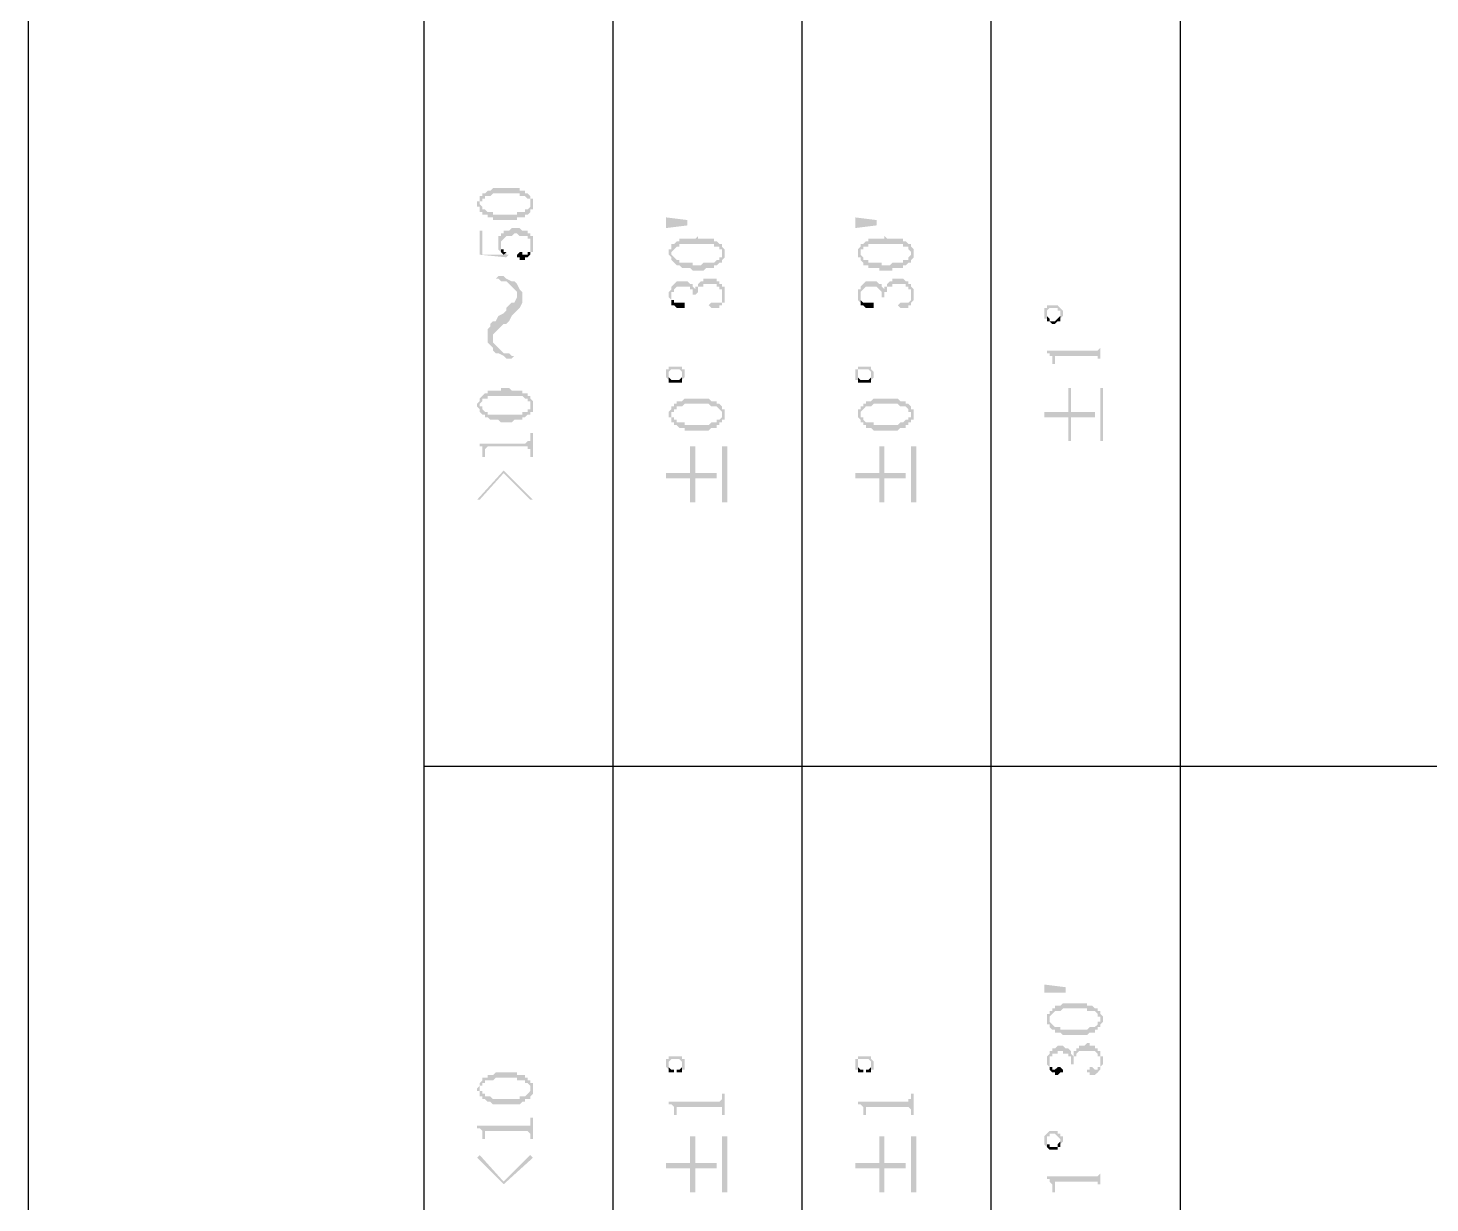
# Model space of a CAD drawing. Header units: inches. Extents: x 3613 to 8393, y -2205 to -794.
# Drawn here: x 4076.93 to 4100.69, y -1968.01 to -1948.1 of the extents above; entities that cross this region are included whole.
import ezdxf

# ---------------------------------------------------------------- set-up
doc = ezdxf.new("R2010")
doc.units = ezdxf.units.IN
doc.header["$MEASUREMENT"] = 0

msp = doc.modelspace()

# ---------------------------------------------------------------- hatches: boundary and pattern name
at = {"transparency": 33554559}
for points in [[(4084.536, -1951.084), (4084.536, -1951.13), (4084.581, -1951.13), (4084.581, -1951.175), (4084.581, -1951.22), (4084.581, -1951.084), (4084.581, -1951.039), (4084.626, -1951.039), (4084.626, -1950.994), (4084.671, -1950.994), (4084.671, -1950.949), (4084.761, -1950.949), (4084.807, -1950.904), (4085.258, -1950.904), (4085.258, -1950.949), (4085.348, -1950.949), (4085.393, -1950.994), (4085.438, -1950.994), (4085.438, -1951.039), (4085.438, -1951.084), (4085.438, -1950.949), (4085.438, -1950.949), (4085.393, -1950.904), (4085.348, -1950.904), (4085.348, -1950.859), (4085.258, -1950.859), (4085.258, -1950.814), (4084.807, -1950.814), (4084.761, -1950.859), (4084.716, -1950.859), (4084.671, -1950.904), (4084.626, -1950.904), (4084.626, -1950.949), (4084.581, -1950.949), (4084.581, -1950.994), (4084.581, -1951.039), (4084.536, -1951.039)], [(4084.581, -1951.22), (4084.626, -1951.22), (4084.626, -1951.265), (4084.716, -1951.265), (4084.716, -1951.31), (4084.807, -1951.31), (4084.807, -1951.355), (4085.213, -1951.355), (4085.213, -1951.31), (4085.348, -1951.31), (4085.348, -1951.265), (4085.393, -1951.265), (4085.438, -1951.22), (4085.438, -1951.175), (4085.484, -1951.175), (4085.484, -1951.13), (4085.484, -1951.084), (4085.484, -1951.039), (4085.484, -1950.994), (4085.438, -1950.994), (4085.438, -1950.949), (4085.438, -1951.084), (4085.438, -1951.13), (4085.438, -1951.13), (4085.393, -1951.175), (4085.348, -1951.175), (4085.348, -1951.22), (4085.213, -1951.22), (4085.213, -1951.265), (4084.807, -1951.265), (4084.807, -1951.22), (4084.716, -1951.22), (4084.671, -1951.175), (4084.626, -1951.175), (4084.626, -1951.13), (4084.626, -1951.13), (4084.581, -1951.084), (4084.581, -1951.084)], [(4084.581, -1951.536), (4084.581, -1951.942), (4085.032, -1951.987), (4085.077, -1951.942), (4085.032, -1951.942), (4085.032, -1951.897), (4084.987, -1951.942), (4084.626, -1951.942), (4084.626, -1951.536)], [(4084.897, -1951.716), (4084.897, -1951.807), (4084.897, -1951.852), (4084.897, -1951.852), (4084.942, -1951.897), (4084.942, -1951.761), (4084.942, -1951.716), (4084.942, -1951.716), (4084.987, -1951.671), (4084.987, -1951.671), (4085.032, -1951.626), (4085.123, -1951.626), (4085.168, -1951.581), (4085.213, -1951.581), (4085.258, -1951.626), (4085.393, -1951.626), (4085.393, -1951.671), (4085.438, -1951.671), (4085.438, -1951.716), (4085.438, -1951.761), (4085.438, -1951.897), (4085.484, -1951.897), (4085.484, -1951.852), (4085.484, -1951.761), (4085.484, -1951.716), (4085.484, -1951.626), (4085.438, -1951.626), (4085.438, -1951.581), (4085.393, -1951.581), (4085.393, -1951.536), (4085.303, -1951.536), (4085.258, -1951.491), (4085.123, -1951.491), (4085.077, -1951.536), (4084.987, -1951.536), (4084.987, -1951.581), (4084.942, -1951.581), (4084.942, -1951.626), (4084.897, -1951.626), (4084.897, -1951.671)], [(4087.74, -1951.31), (4088.101, -1951.355), (4088.101, -1951.446), (4087.74, -1951.491)], [(4090.945, -1951.31), (4091.306, -1951.355), (4091.306, -1951.446), (4090.945, -1951.491)], [(4084.942, -1951.897), (4084.942, -1951.897), (4084.987, -1951.942), (4084.987, -1951.942), (4085.032, -1951.897), (4084.987, -1951.897), (4084.987, -1951.852), (4084.942, -1951.852), (4084.942, -1951.807), (4084.942, -1951.761)], [(4085.213, -1951.942), (4085.213, -1951.987), (4085.258, -1951.987), (4085.258, -1952.032), (4085.348, -1952.032), (4085.348, -1951.987), (4085.393, -1951.987), (4085.438, -1951.942), (4085.438, -1951.761), (4085.438, -1951.852), (4085.438, -1951.897), (4085.393, -1951.897), (4085.393, -1951.942), (4085.303, -1951.942), (4085.303, -1951.897), (4085.258, -1951.897)], [(4087.785, -1951.942), (4087.785, -1951.942), (4087.83, -1951.987), (4087.83, -1952.032), (4087.83, -1951.897), (4087.83, -1951.897), (4087.876, -1951.852), (4087.876, -1951.852), (4087.921, -1951.807), (4087.966, -1951.807), (4087.966, -1951.761), (4088.553, -1951.761), (4088.553, -1951.807), (4088.643, -1951.807), (4088.643, -1951.852), (4088.688, -1951.852), (4088.688, -1951.897), (4088.688, -1951.942), (4088.688, -1951.761), (4088.643, -1951.761), (4088.598, -1951.716), (4088.553, -1951.716), (4088.553, -1951.671), (4088.282, -1951.671), (4088.282, -1951.626), (4088.282, -1951.626), (4088.237, -1951.671), (4087.966, -1951.671), (4087.966, -1951.716), (4087.921, -1951.716), (4087.876, -1951.761), (4087.83, -1951.761), (4087.83, -1951.807), (4087.83, -1951.852), (4087.785, -1951.852), (4087.785, -1951.897)], [(4090.99, -1951.942), (4090.99, -1951.987), (4091.035, -1951.987), (4091.035, -1952.032), (4091.035, -1951.897), (4091.035, -1951.852), (4091.08, -1951.852), (4091.08, -1951.807), (4091.17, -1951.807), (4091.17, -1951.761), (4091.757, -1951.761), (4091.757, -1951.807), (4091.847, -1951.807), (4091.847, -1951.852), (4091.847, -1951.852), (4091.892, -1951.897), (4091.892, -1951.942), (4091.892, -1951.761), (4091.847, -1951.761), (4091.802, -1951.716), (4091.757, -1951.716), (4091.757, -1951.671), (4091.486, -1951.671), (4091.441, -1951.626), (4091.441, -1951.671), (4091.17, -1951.671), (4091.17, -1951.716), (4091.125, -1951.716), (4091.08, -1951.761), (4091.035, -1951.761), (4091.035, -1951.807), (4091.035, -1951.807), (4090.99, -1951.852), (4090.99, -1951.897)], [(4087.83, -1952.032), (4087.876, -1952.077), (4087.876, -1952.077), (4087.921, -1952.122), (4087.966, -1952.122), (4088.011, -1952.168), (4088.146, -1952.168), (4088.191, -1952.213), (4088.372, -1952.213), (4088.417, -1952.168), (4088.553, -1952.168), (4088.553, -1952.122), (4088.598, -1952.122), (4088.643, -1952.077), (4088.688, -1952.077), (4088.688, -1952.032), (4088.688, -1952.032), (4088.733, -1951.987), (4088.733, -1951.942), (4088.733, -1951.897), (4088.733, -1951.852), (4088.733, -1951.852), (4088.688, -1951.807), (4088.688, -1951.942), (4088.688, -1951.987), (4088.643, -1951.987), (4088.643, -1952.032), (4088.598, -1952.032), (4088.553, -1952.077), (4088.372, -1952.077), (4088.327, -1952.122), (4088.191, -1952.122), (4088.191, -1952.077), (4087.966, -1952.077), (4087.966, -1952.032), (4087.921, -1952.032), (4087.876, -1951.987), (4087.876, -1951.987), (4087.83, -1951.942), (4087.83, -1951.942)], [(4091.035, -1952.032), (4091.08, -1952.077), (4091.08, -1952.122), (4091.17, -1952.122), (4091.17, -1952.168), (4091.351, -1952.168), (4091.351, -1952.213), (4091.576, -1952.213), (4091.576, -1952.168), (4091.757, -1952.168), (4091.757, -1952.122), (4091.802, -1952.122), (4091.847, -1952.077), (4091.892, -1952.077), (4091.892, -1952.032), (4091.892, -1952.032), (4091.937, -1951.987), (4091.937, -1951.942), (4091.937, -1951.897), (4091.937, -1951.852), (4091.937, -1951.852), (4091.892, -1951.807), (4091.892, -1951.942), (4091.892, -1951.942), (4091.847, -1951.987), (4091.847, -1952.032), (4091.757, -1952.032), (4091.757, -1952.077), (4091.576, -1952.077), (4091.531, -1952.122), (4091.396, -1952.122), (4091.396, -1952.077), (4091.17, -1952.077), (4091.17, -1952.032), (4091.08, -1952.032), (4091.08, -1951.987), (4091.08, -1951.987), (4091.035, -1951.942), (4091.035, -1951.942)], [(4084.852, -1952.348), (4084.897, -1952.348), (4084.942, -1952.393), (4085.032, -1952.393), (4085.077, -1952.438), (4085.123, -1952.484), (4085.123, -1952.484), (4085.168, -1952.529), (4085.213, -1952.574), (4085.213, -1952.89), (4085.213, -1952.89), (4085.258, -1952.845), (4085.303, -1952.754), (4085.303, -1952.574), (4085.258, -1952.529), (4085.213, -1952.438), (4085.213, -1952.438), (4085.168, -1952.393), (4085.123, -1952.393), (4085.032, -1952.348), (4084.987, -1952.303), (4084.897, -1952.303)], [(4087.785, -1952.619), (4087.785, -1952.664), (4087.785, -1952.664), (4087.83, -1952.709), (4087.83, -1952.754), (4087.83, -1952.619), (4087.83, -1952.574), (4087.876, -1952.574), (4087.876, -1952.529), (4087.876, -1952.529), (4087.921, -1952.484), (4088.146, -1952.484), (4088.146, -1952.529), (4088.191, -1952.529), (4088.191, -1952.574), (4088.191, -1952.619), (4088.237, -1952.619), (4088.237, -1952.664), (4088.237, -1952.619), (4088.282, -1952.574), (4088.282, -1952.529), (4088.282, -1952.484), (4088.372, -1952.484), (4088.372, -1952.438), (4088.598, -1952.438), (4088.598, -1952.484), (4088.643, -1952.484), (4088.643, -1952.529), (4088.688, -1952.529), (4088.688, -1952.574), (4088.688, -1952.619), (4088.688, -1952.438), (4088.643, -1952.438), (4088.643, -1952.393), (4088.598, -1952.393), (4088.598, -1952.348), (4088.372, -1952.348), (4088.372, -1952.393), (4088.327, -1952.393), (4088.282, -1952.438), (4088.282, -1952.484), (4088.237, -1952.484), (4088.237, -1952.529), (4088.237, -1952.529), (4088.191, -1952.484), (4088.191, -1952.438), (4088.146, -1952.438), (4088.101, -1952.393), (4087.921, -1952.393), (4087.876, -1952.438), (4087.876, -1952.438), (4087.83, -1952.484), (4087.83, -1952.529), (4087.83, -1952.529), (4087.785, -1952.574), (4087.785, -1952.574)], [(4088.462, -1952.799), (4088.462, -1952.799), (4088.507, -1952.845), (4088.643, -1952.845), (4088.643, -1952.799), (4088.688, -1952.799), (4088.688, -1952.754), (4088.733, -1952.754), (4088.733, -1952.664), (4088.733, -1952.619), (4088.733, -1952.574), (4088.733, -1952.484), (4088.688, -1952.484), (4088.688, -1952.664), (4088.688, -1952.709), (4088.688, -1952.754), (4088.507, -1952.754)], [(4090.99, -1952.619), (4090.99, -1952.664), (4090.99, -1952.709), (4091.035, -1952.754), (4091.035, -1952.619), (4091.035, -1952.574), (4091.035, -1952.574), (4091.08, -1952.529), (4091.08, -1952.529), (4091.125, -1952.484), (4091.306, -1952.484), (4091.351, -1952.529), (4091.351, -1952.529), (4091.396, -1952.574), (4091.396, -1952.619), (4091.396, -1952.664), (4091.441, -1952.664), (4091.441, -1952.574), (4091.486, -1952.574), (4091.486, -1952.529), (4091.486, -1952.484), (4091.576, -1952.484), (4091.576, -1952.438), (4091.802, -1952.438), (4091.802, -1952.484), (4091.847, -1952.484), (4091.847, -1952.529), (4091.892, -1952.529), (4091.892, -1952.574), (4091.892, -1952.619), (4091.892, -1952.438), (4091.847, -1952.438), (4091.847, -1952.393), (4091.802, -1952.393), (4091.757, -1952.348), (4091.576, -1952.348), (4091.576, -1952.393), (4091.531, -1952.393), (4091.486, -1952.438), (4091.486, -1952.484), (4091.441, -1952.484), (4091.441, -1952.529), (4091.441, -1952.529), (4091.396, -1952.484), (4091.396, -1952.438), (4091.351, -1952.438), (4091.306, -1952.393), (4091.125, -1952.393), (4091.08, -1952.438), (4091.08, -1952.438), (4091.035, -1952.484), (4091.035, -1952.529), (4090.99, -1952.529), (4090.99, -1952.574), (4090.99, -1952.574)], [(4091.667, -1952.799), (4091.667, -1952.799), (4091.712, -1952.845), (4091.847, -1952.845), (4091.847, -1952.799), (4091.892, -1952.799), (4091.892, -1952.754), (4091.892, -1952.754), (4091.937, -1952.709), (4091.937, -1952.664), (4091.937, -1952.619), (4091.937, -1952.574), (4091.937, -1952.529), (4091.892, -1952.484), (4091.892, -1952.664), (4091.892, -1952.709), (4091.892, -1952.709), (4091.847, -1952.754), (4091.712, -1952.754)], [(4084.716, -1953.341), (4084.716, -1953.431), (4084.761, -1953.476), (4084.807, -1953.522), (4084.807, -1953.296), (4084.852, -1953.251), (4084.897, -1953.206), (4084.942, -1953.161), (4084.987, -1953.115), (4085.032, -1953.115), (4085.077, -1953.07), (4085.123, -1952.98), (4085.123, -1952.98), (4085.168, -1952.935), (4085.213, -1952.89), (4085.213, -1952.619), (4085.213, -1952.664), (4085.168, -1952.754), (4085.123, -1952.754), (4085.077, -1952.799), (4085.032, -1952.845), (4085.032, -1952.89), (4084.987, -1952.935), (4084.897, -1952.98), (4084.897, -1952.98), (4084.852, -1953.07), (4084.807, -1953.07), (4084.761, -1953.115), (4084.761, -1953.161), (4084.716, -1953.206), (4084.716, -1953.251)], [(4087.83, -1952.754), (4087.83, -1952.799), (4087.876, -1952.799), (4087.921, -1952.845), (4088.056, -1952.845), (4088.056, -1952.799), (4088.056, -1952.754), (4087.876, -1952.754), (4087.876, -1952.709), (4087.83, -1952.709), (4087.83, -1952.619)], [(4091.035, -1952.754), (4091.035, -1952.799), (4091.08, -1952.799), (4091.125, -1952.845), (4091.26, -1952.845), (4091.26, -1952.799), (4091.26, -1952.754), (4091.08, -1952.754), (4091.035, -1952.709), (4091.035, -1952.619)], [(4094.149, -1952.935), (4094.149, -1952.98), (4094.149, -1953.025), (4094.194, -1953.025), (4094.194, -1952.935), (4094.194, -1952.89), (4094.194, -1952.89), (4094.239, -1952.845), (4094.375, -1952.845), (4094.375, -1952.89), (4094.42, -1952.89), (4094.42, -1953.07), (4094.42, -1953.025), (4094.42, -1953.025), (4094.465, -1952.98), (4094.465, -1952.935), (4094.465, -1952.89), (4094.42, -1952.845), (4094.42, -1952.845), (4094.375, -1952.799), (4094.194, -1952.799), (4094.194, -1952.845), (4094.149, -1952.845), (4094.149, -1952.89), (4094.149, -1952.89)], [(4094.194, -1953.025), (4094.194, -1953.07), (4094.239, -1953.07), (4094.284, -1953.115), (4094.329, -1953.115), (4094.375, -1953.07), (4094.42, -1953.07), (4094.42, -1952.935), (4094.42, -1952.98), (4094.42, -1952.98), (4094.375, -1953.025), (4094.375, -1953.025), (4094.329, -1953.07), (4094.239, -1953.07), (4094.239, -1953.025), (4094.239, -1953.025), (4094.194, -1952.98), (4094.194, -1952.935), (4094.194, -1952.935)], [(4084.807, -1953.522), (4084.807, -1953.567), (4084.852, -1953.612), (4084.897, -1953.612), (4084.987, -1953.657), (4085.032, -1953.702), (4085.123, -1953.702), (4085.168, -1953.657), (4085.123, -1953.657), (4085.077, -1953.612), (4084.987, -1953.612), (4084.942, -1953.567), (4084.897, -1953.522), (4084.897, -1953.522), (4084.852, -1953.476), (4084.807, -1953.431), (4084.807, -1953.386)], [(4094.194, -1953.567), (4094.194, -1953.612), (4094.239, -1953.612), (4094.239, -1953.657), (4094.284, -1953.657), (4094.284, -1953.747), (4094.284, -1953.792), (4094.329, -1953.792), (4094.329, -1953.702), (4094.329, -1953.657), (4095.052, -1953.657), (4095.052, -1953.702), (4095.097, -1953.702), (4095.097, -1953.747), (4095.097, -1953.792), (4095.097, -1953.431), (4095.097, -1953.476), (4095.097, -1953.522), (4095.052, -1953.567), (4095.006, -1953.567)], [(4087.74, -1953.973), (4087.74, -1954.018), (4087.74, -1954.018), (4087.785, -1954.063), (4087.785, -1953.928), (4087.785, -1953.928), (4087.83, -1953.883), (4087.966, -1953.883), (4088.011, -1953.928), (4088.011, -1954.063), (4088.011, -1954.063), (4088.056, -1954.018), (4088.056, -1953.973), (4088.056, -1953.928), (4088.056, -1953.883), (4088.011, -1953.883), (4088.011, -1953.838), (4087.785, -1953.838), (4087.785, -1953.883), (4087.74, -1953.883), (4087.74, -1953.928), (4087.74, -1953.928)], [(4090.945, -1953.973), (4090.945, -1954.018), (4090.945, -1954.063), (4090.99, -1954.063), (4090.99, -1953.928), (4090.99, -1953.883), (4091.17, -1953.883), (4091.215, -1953.928), (4091.215, -1954.063), (4091.215, -1954.063), (4091.26, -1954.018), (4091.26, -1953.973), (4091.26, -1953.928), (4091.26, -1953.928), (4091.215, -1953.883), (4091.215, -1953.838), (4090.99, -1953.838), (4090.99, -1953.883), (4090.945, -1953.883), (4090.945, -1953.928), (4090.945, -1953.928)], [(4087.785, -1954.063), (4087.785, -1954.108), (4088.011, -1954.108), (4088.011, -1953.973), (4088.011, -1954.018), (4088.011, -1954.018), (4087.966, -1954.063), (4087.83, -1954.063), (4087.785, -1954.018), (4087.785, -1953.973), (4087.785, -1953.973)], [(4090.99, -1954.063), (4090.99, -1954.108), (4091.215, -1954.108), (4091.215, -1953.973), (4091.215, -1954.018), (4091.215, -1954.018), (4091.17, -1954.063), (4091.035, -1954.063), (4090.99, -1954.018), (4090.99, -1953.973), (4090.99, -1953.973)], [(4084.536, -1954.469), (4084.536, -1954.514), (4084.536, -1954.514), (4084.581, -1954.56), (4084.581, -1954.605), (4084.581, -1954.469), (4084.581, -1954.469), (4084.626, -1954.424), (4084.626, -1954.379), (4084.716, -1954.379), (4084.716, -1954.334), (4085.303, -1954.334), (4085.348, -1954.379), (4085.393, -1954.379), (4085.393, -1954.424), (4085.438, -1954.424), (4085.438, -1954.469), (4085.438, -1954.334), (4085.393, -1954.334), (4085.393, -1954.289), (4085.303, -1954.289), (4085.303, -1954.244), (4085.123, -1954.244), (4085.077, -1954.199), (4084.942, -1954.199), (4084.942, -1954.244), (4084.716, -1954.244), (4084.716, -1954.289), (4084.671, -1954.289), (4084.626, -1954.334), (4084.626, -1954.334), (4084.581, -1954.379), (4084.581, -1954.424), (4084.581, -1954.424)], [(4084.581, -1954.605), (4084.626, -1954.65), (4084.671, -1954.65), (4084.671, -1954.695), (4084.716, -1954.695), (4084.761, -1954.74), (4084.897, -1954.74), (4084.942, -1954.785), (4085.123, -1954.785), (4085.168, -1954.74), (4085.303, -1954.74), (4085.303, -1954.695), (4085.348, -1954.695), (4085.393, -1954.65), (4085.438, -1954.65), (4085.438, -1954.605), (4085.484, -1954.605), (4085.484, -1954.56), (4085.484, -1954.469), (4085.484, -1954.424), (4085.484, -1954.424), (4085.438, -1954.379), (4085.438, -1954.514), (4085.438, -1954.56), (4085.393, -1954.56), (4085.393, -1954.605), (4085.303, -1954.605), (4085.303, -1954.65), (4084.716, -1954.65), (4084.716, -1954.605), (4084.671, -1954.605), (4084.626, -1954.56), (4084.626, -1954.514), (4084.581, -1954.514), (4084.581, -1954.469)], [(4087.785, -1954.65), (4087.785, -1954.695), (4087.83, -1954.695), (4087.83, -1954.74), (4087.83, -1954.785), (4087.83, -1954.65), (4087.83, -1954.605), (4087.876, -1954.605), (4087.876, -1954.56), (4087.921, -1954.56), (4087.921, -1954.514), (4088.011, -1954.514), (4088.056, -1954.469), (4088.462, -1954.469), (4088.507, -1954.514), (4088.598, -1954.514), (4088.643, -1954.56), (4088.643, -1954.56), (4088.688, -1954.605), (4088.688, -1954.65), (4088.688, -1954.514), (4088.688, -1954.514), (4088.643, -1954.469), (4088.598, -1954.469), (4088.598, -1954.424), (4088.507, -1954.424), (4088.462, -1954.379), (4088.056, -1954.379), (4088.011, -1954.424), (4087.921, -1954.424), (4087.921, -1954.469), (4087.876, -1954.469), (4087.876, -1954.514), (4087.83, -1954.514), (4087.83, -1954.56), (4087.83, -1954.56), (4087.785, -1954.605), (4087.785, -1954.605)], [(4090.99, -1954.65), (4090.99, -1954.695), (4090.99, -1954.695), (4091.035, -1954.74), (4091.035, -1954.785), (4091.035, -1954.65), (4091.035, -1954.605), (4091.035, -1954.605), (4091.08, -1954.56), (4091.08, -1954.56), (4091.125, -1954.514), (4091.215, -1954.514), (4091.26, -1954.469), (4091.667, -1954.469), (4091.712, -1954.514), (4091.802, -1954.514), (4091.847, -1954.56), (4091.847, -1954.605), (4091.892, -1954.605), (4091.892, -1954.65), (4091.892, -1954.514), (4091.892, -1954.514), (4091.847, -1954.469), (4091.802, -1954.469), (4091.802, -1954.424), (4091.712, -1954.424), (4091.667, -1954.379), (4091.26, -1954.379), (4091.215, -1954.424), (4091.125, -1954.424), (4091.125, -1954.469), (4091.08, -1954.469), (4091.08, -1954.514), (4091.035, -1954.514), (4091.035, -1954.56), (4090.99, -1954.56), (4090.99, -1954.605), (4090.99, -1954.605)], [(4094.149, -1954.605), (4094.149, -1954.695), (4094.555, -1954.695), (4094.555, -1955.101), (4094.6, -1955.101), (4094.6, -1954.695), (4095.006, -1954.695), (4095.006, -1954.605), (4094.6, -1954.605), (4094.6, -1954.199), (4094.555, -1954.199), (4094.555, -1954.605)], [(4095.142, -1955.101), (4095.142, -1954.199), (4095.097, -1954.199), (4095.097, -1955.101)], [(4087.83, -1954.785), (4087.876, -1954.785), (4087.876, -1954.83), (4087.921, -1954.83), (4087.966, -1954.876), (4088.056, -1954.876), (4088.056, -1954.921), (4088.462, -1954.921), (4088.507, -1954.876), (4088.598, -1954.876), (4088.598, -1954.83), (4088.643, -1954.83), (4088.643, -1954.785), (4088.688, -1954.785), (4088.688, -1954.74), (4088.733, -1954.74), (4088.733, -1954.695), (4088.733, -1954.65), (4088.733, -1954.605), (4088.733, -1954.56), (4088.688, -1954.56), (4088.688, -1954.514), (4088.688, -1954.65), (4088.688, -1954.695), (4088.688, -1954.695), (4088.643, -1954.74), (4088.598, -1954.74), (4088.598, -1954.785), (4088.507, -1954.785), (4088.462, -1954.83), (4088.056, -1954.83), (4088.056, -1954.785), (4087.921, -1954.785), (4087.921, -1954.74), (4087.876, -1954.74), (4087.876, -1954.695), (4087.83, -1954.695), (4087.83, -1954.65), (4087.83, -1954.65)], [(4091.035, -1954.785), (4091.08, -1954.785), (4091.08, -1954.83), (4091.125, -1954.83), (4091.125, -1954.876), (4091.215, -1954.876), (4091.26, -1954.921), (4091.667, -1954.921), (4091.712, -1954.876), (4091.802, -1954.876), (4091.802, -1954.83), (4091.847, -1954.83), (4091.847, -1954.785), (4091.892, -1954.785), (4091.892, -1954.74), (4091.937, -1954.74), (4091.937, -1954.695), (4091.937, -1954.65), (4091.937, -1954.605), (4091.937, -1954.56), (4091.892, -1954.56), (4091.892, -1954.514), (4091.892, -1954.65), (4091.892, -1954.695), (4091.847, -1954.695), (4091.847, -1954.74), (4091.802, -1954.74), (4091.757, -1954.785), (4091.712, -1954.785), (4091.667, -1954.83), (4091.26, -1954.83), (4091.26, -1954.785), (4091.125, -1954.785), (4091.08, -1954.74), (4091.08, -1954.695), (4091.035, -1954.695), (4091.035, -1954.65), (4091.035, -1954.65)], [(4084.536, -1955.146), (4084.581, -1955.146), (4084.581, -1955.191), (4084.626, -1955.191), (4084.626, -1955.237), (4084.626, -1955.372), (4084.671, -1955.372), (4084.671, -1955.237), (4084.671, -1955.237), (4084.716, -1955.191), (4085.393, -1955.191), (4085.393, -1955.237), (4085.438, -1955.237), (4085.438, -1955.372), (4085.484, -1955.372), (4085.484, -1954.966), (4085.438, -1954.966), (4085.438, -1955.056), (4085.438, -1955.101), (4085.393, -1955.101), (4085.348, -1955.146)], [(4087.74, -1955.643), (4087.74, -1955.733), (4088.146, -1955.733), (4088.146, -1956.139), (4088.237, -1956.139), (4088.237, -1955.733), (4088.598, -1955.733), (4088.598, -1955.643), (4088.237, -1955.643), (4088.237, -1955.191), (4088.146, -1955.191), (4088.146, -1955.643)], [(4088.778, -1956.139), (4088.778, -1955.191), (4088.688, -1955.191), (4088.688, -1956.139)], [(4090.945, -1955.643), (4090.945, -1955.733), (4091.351, -1955.733), (4091.351, -1956.139), (4091.441, -1956.139), (4091.441, -1955.733), (4091.802, -1955.733), (4091.802, -1955.643), (4091.441, -1955.643), (4091.441, -1955.191), (4091.351, -1955.191), (4091.351, -1955.643)], [(4091.983, -1956.139), (4091.983, -1955.191), (4091.892, -1955.191), (4091.892, -1956.139)], [(4084.536, -1956.094), (4084.581, -1956.094), (4084.987, -1955.643), (4085.438, -1956.094), (4085.484, -1956.094), (4084.987, -1955.598)], [(4094.149, -1964.308), (4094.51, -1964.353), (4094.51, -1964.444), (4094.149, -1964.444)], [(4094.194, -1964.895), (4094.194, -1964.94), (4094.194, -1964.985), (4094.239, -1964.985), (4094.239, -1965.03), (4094.239, -1964.895), (4094.239, -1964.85), (4094.239, -1964.85), (4094.284, -1964.805), (4094.284, -1964.805), (4094.329, -1964.759), (4094.42, -1964.759), (4094.465, -1964.714), (4094.871, -1964.714), (4094.871, -1964.759), (4095.006, -1964.759), (4095.052, -1964.805), (4095.052, -1964.85), (4095.097, -1964.85), (4095.097, -1964.895), (4095.097, -1964.759), (4095.052, -1964.759), (4095.052, -1964.714), (4095.006, -1964.714), (4094.961, -1964.669), (4094.871, -1964.669), (4094.871, -1964.624), (4094.465, -1964.624), (4094.42, -1964.669), (4094.329, -1964.669), (4094.329, -1964.714), (4094.284, -1964.714), (4094.284, -1964.759), (4094.239, -1964.759), (4094.239, -1964.805), (4094.194, -1964.805), (4094.194, -1964.85), (4094.194, -1964.85)], [(4094.239, -1965.03), (4094.239, -1965.03), (4094.284, -1965.075), (4094.329, -1965.075), (4094.329, -1965.121), (4094.42, -1965.121), (4094.465, -1965.166), (4094.871, -1965.166), (4094.916, -1965.121), (4095.006, -1965.121), (4095.006, -1965.075), (4095.052, -1965.075), (4095.052, -1965.03), (4095.097, -1965.03), (4095.097, -1964.985), (4095.097, -1964.985), (4095.142, -1964.94), (4095.142, -1964.895), (4095.142, -1964.85), (4095.142, -1964.85), (4095.097, -1964.805), (4095.097, -1964.759), (4095.097, -1964.895), (4095.097, -1964.94), (4095.052, -1964.94), (4095.052, -1964.985), (4095.052, -1964.985), (4095.006, -1965.03), (4094.916, -1965.03), (4094.871, -1965.075), (4094.42, -1965.075), (4094.42, -1965.03), (4094.329, -1965.03), (4094.284, -1964.985), (4094.284, -1964.985), (4094.239, -1964.94), (4094.239, -1964.895), (4094.239, -1964.895)], [(4094.194, -1965.572), (4094.194, -1965.617), (4094.194, -1965.662), (4094.194, -1965.662), (4094.239, -1965.707), (4094.239, -1965.617), (4094.239, -1965.572), (4094.239, -1965.527), (4094.284, -1965.527), (4094.284, -1965.482), (4094.375, -1965.482), (4094.375, -1965.436), (4094.465, -1965.436), (4094.465, -1965.482), (4094.555, -1965.482), (4094.555, -1965.527), (4094.6, -1965.527), (4094.6, -1965.617), (4094.6, -1965.662), (4094.645, -1965.662), (4094.645, -1965.617), (4094.645, -1965.527), (4094.691, -1965.527), (4094.691, -1965.482), (4094.691, -1965.482), (4094.736, -1965.436), (4095.006, -1965.436), (4095.052, -1965.482), (4095.052, -1965.527), (4095.097, -1965.527), (4095.097, -1965.572), (4095.097, -1965.617), (4095.097, -1965.436), (4095.052, -1965.436), (4095.052, -1965.391), (4095.006, -1965.391), (4095.006, -1965.346), (4094.916, -1965.346), (4094.916, -1965.301), (4094.871, -1965.301), (4094.826, -1965.346), (4094.736, -1965.346), (4094.736, -1965.391), (4094.691, -1965.391), (4094.691, -1965.436), (4094.645, -1965.436), (4094.645, -1965.482), (4094.645, -1965.527), (4094.6, -1965.482), (4094.6, -1965.436), (4094.6, -1965.436), (4094.555, -1965.391), (4094.51, -1965.391), (4094.465, -1965.346), (4094.375, -1965.346), (4094.329, -1965.391), (4094.284, -1965.391), (4094.284, -1965.436), (4094.239, -1965.436), (4094.239, -1965.482), (4094.239, -1965.482), (4094.194, -1965.527)], [(4087.74, -1965.662), (4087.74, -1965.707), (4087.74, -1965.707), (4087.785, -1965.752), (4087.785, -1965.617), (4087.785, -1965.617), (4087.83, -1965.572), (4087.966, -1965.572), (4088.011, -1965.617), (4088.011, -1965.752), (4088.056, -1965.752), (4088.056, -1965.662), (4088.056, -1965.617), (4088.056, -1965.572), (4088.011, -1965.572), (4088.011, -1965.527), (4087.785, -1965.527), (4087.785, -1965.572), (4087.74, -1965.572), (4087.74, -1965.617), (4087.74, -1965.617)], [(4090.945, -1965.662), (4090.945, -1965.707), (4090.945, -1965.752), (4090.99, -1965.752), (4090.99, -1965.617), (4090.99, -1965.572), (4091.17, -1965.572), (4091.215, -1965.617), (4091.215, -1965.752), (4091.26, -1965.752), (4091.26, -1965.662), (4091.26, -1965.617), (4091.26, -1965.617), (4091.215, -1965.572), (4091.215, -1965.527), (4090.99, -1965.527), (4090.99, -1965.572), (4090.945, -1965.572), (4090.945, -1965.617), (4090.945, -1965.617)], [(4094.871, -1965.798), (4094.916, -1965.798), (4094.916, -1965.843), (4095.006, -1965.843), (4095.052, -1965.798), (4095.052, -1965.798), (4095.097, -1965.752), (4095.097, -1965.707), (4095.097, -1965.707), (4095.142, -1965.662), (4095.142, -1965.617), (4095.142, -1965.572), (4095.142, -1965.527), (4095.097, -1965.527), (4095.097, -1965.436), (4095.097, -1965.617), (4095.097, -1965.662), (4095.097, -1965.707), (4095.052, -1965.707), (4095.052, -1965.752), (4095.006, -1965.752), (4094.961, -1965.707), (4094.916, -1965.707), (4094.916, -1965.752), (4094.871, -1965.752)], [(4084.536, -1966.068), (4084.536, -1966.113), (4084.581, -1966.113), (4084.581, -1966.159), (4084.581, -1966.204), (4084.581, -1966.068), (4084.581, -1966.023), (4084.626, -1966.023), (4084.626, -1965.978), (4084.671, -1965.978), (4084.671, -1965.933), (4084.807, -1965.933), (4084.852, -1965.888), (4085.213, -1965.888), (4085.213, -1965.933), (4085.348, -1965.933), (4085.348, -1965.978), (4085.393, -1965.978), (4085.438, -1966.023), (4085.438, -1966.068), (4085.438, -1965.933), (4085.393, -1965.933), (4085.393, -1965.888), (4085.348, -1965.888), (4085.348, -1965.843), (4085.213, -1965.843), (4085.213, -1965.798), (4084.852, -1965.798), (4084.807, -1965.843), (4084.716, -1965.843), (4084.716, -1965.888), (4084.626, -1965.888), (4084.626, -1965.933), (4084.626, -1965.933), (4084.581, -1965.978), (4084.581, -1966.023), (4084.581, -1966.023)], [(4087.785, -1965.752), (4087.785, -1965.798), (4088.011, -1965.798), (4088.011, -1965.662), (4088.011, -1965.707), (4088.011, -1965.707), (4087.966, -1965.752), (4087.921, -1965.752), (4087.921, -1965.798), (4087.876, -1965.798), (4087.876, -1965.752), (4087.83, -1965.752), (4087.785, -1965.707), (4087.785, -1965.662), (4087.785, -1965.662)], [(4090.99, -1965.752), (4090.99, -1965.798), (4091.215, -1965.798), (4091.215, -1965.662), (4091.215, -1965.707), (4091.215, -1965.707), (4091.17, -1965.752), (4091.125, -1965.752), (4091.125, -1965.798), (4091.08, -1965.798), (4091.08, -1965.752), (4091.035, -1965.752), (4090.99, -1965.707), (4090.99, -1965.662), (4090.99, -1965.662)], [(4094.239, -1965.707), (4094.239, -1965.752), (4094.239, -1965.752), (4094.284, -1965.798), (4094.329, -1965.798), (4094.329, -1965.843), (4094.375, -1965.843), (4094.42, -1965.798), (4094.465, -1965.798), (4094.465, -1965.752), (4094.465, -1965.752), (4094.42, -1965.707), (4094.375, -1965.707), (4094.329, -1965.752), (4094.284, -1965.752), (4094.284, -1965.707), (4094.239, -1965.707), (4094.239, -1965.662), (4094.239, -1965.617)], [(4084.581, -1966.204), (4084.626, -1966.204), (4084.626, -1966.249), (4084.671, -1966.249), (4084.716, -1966.294), (4084.761, -1966.294), (4084.807, -1966.339), (4085.258, -1966.339), (4085.303, -1966.294), (4085.348, -1966.294), (4085.348, -1966.249), (4085.438, -1966.249), (4085.438, -1966.204), (4085.438, -1966.204), (4085.484, -1966.159), (4085.484, -1966.113), (4085.484, -1966.068), (4085.484, -1966.023), (4085.484, -1965.978), (4085.438, -1965.978), (4085.438, -1965.933), (4085.438, -1966.113), (4085.438, -1966.113), (4085.393, -1966.159), (4085.393, -1966.159), (4085.348, -1966.204), (4085.258, -1966.204), (4085.258, -1966.249), (4084.807, -1966.249), (4084.761, -1966.204), (4084.671, -1966.204), (4084.671, -1966.159), (4084.626, -1966.159), (4084.626, -1966.113), (4084.581, -1966.113), (4084.581, -1966.068)], [(4087.785, -1966.294), (4087.785, -1966.339), (4087.83, -1966.339), (4087.876, -1966.384), (4087.876, -1966.429), (4087.876, -1966.52), (4087.921, -1966.52), (4087.921, -1966.429), (4087.921, -1966.384), (4088.688, -1966.384), (4088.688, -1966.429), (4088.688, -1966.52), (4088.733, -1966.52), (4088.733, -1966.159), (4088.688, -1966.159), (4088.688, -1966.204), (4088.688, -1966.249), (4088.688, -1966.249), (4088.643, -1966.294), (4088.598, -1966.294)], [(4090.99, -1966.294), (4090.99, -1966.339), (4091.035, -1966.339), (4091.08, -1966.384), (4091.08, -1966.429), (4091.08, -1966.52), (4091.125, -1966.52), (4091.125, -1966.429), (4091.125, -1966.384), (4091.847, -1966.384), (4091.892, -1966.429), (4091.892, -1966.52), (4091.937, -1966.52), (4091.937, -1966.159), (4091.892, -1966.159), (4091.892, -1966.204), (4091.892, -1966.249), (4091.847, -1966.249), (4091.847, -1966.294), (4091.802, -1966.294)], [(4084.536, -1966.7), (4084.536, -1966.745), (4084.581, -1966.745), (4084.626, -1966.79), (4084.626, -1966.881), (4084.626, -1966.926), (4084.671, -1966.926), (4084.671, -1966.836), (4084.671, -1966.79), (4085.393, -1966.79), (4085.438, -1966.836), (4085.438, -1966.881), (4085.438, -1966.926), (4085.484, -1966.926), (4085.484, -1966.565), (4085.438, -1966.565), (4085.438, -1966.655), (4085.438, -1966.7), (4085.348, -1966.7)], [(4087.74, -1967.332), (4087.74, -1967.422), (4088.146, -1967.422), (4088.146, -1967.828), (4088.237, -1967.828), (4088.237, -1967.422), (4088.598, -1967.422), (4088.598, -1967.332), (4088.237, -1967.332), (4088.237, -1966.881), (4088.146, -1966.881), (4088.146, -1967.332)], [(4088.778, -1967.828), (4088.778, -1966.881), (4088.688, -1966.881), (4088.688, -1967.828)], [(4090.945, -1967.332), (4090.945, -1967.422), (4091.351, -1967.422), (4091.351, -1967.828), (4091.441, -1967.828), (4091.441, -1967.422), (4091.802, -1967.422), (4091.802, -1967.332), (4091.441, -1967.332), (4091.441, -1966.881), (4091.351, -1966.881), (4091.351, -1967.332)], [(4091.983, -1967.828), (4091.983, -1966.881), (4091.892, -1966.881), (4091.892, -1967.828)], [(4094.149, -1966.926), (4094.149, -1966.971), (4094.149, -1967.016), (4094.149, -1967.016), (4094.194, -1967.061), (4094.194, -1966.881), (4094.239, -1966.881), (4094.239, -1966.836), (4094.329, -1966.836), (4094.375, -1966.881), (4094.375, -1966.881), (4094.42, -1966.926), (4094.42, -1967.061), (4094.42, -1967.016), (4094.42, -1967.016), (4094.465, -1966.971), (4094.465, -1966.926), (4094.465, -1966.881), (4094.42, -1966.881), (4094.42, -1966.836), (4094.375, -1966.836), (4094.375, -1966.79), (4094.239, -1966.79), (4094.194, -1966.836), (4094.194, -1966.836), (4094.149, -1966.881)], [(4094.194, -1967.061), (4094.194, -1967.061), (4094.239, -1967.106), (4094.375, -1967.106), (4094.375, -1967.061), (4094.42, -1967.061), (4094.42, -1966.926), (4094.42, -1966.971), (4094.42, -1966.971), (4094.375, -1967.016), (4094.375, -1967.061), (4094.239, -1967.061), (4094.239, -1967.016), (4094.194, -1967.016), (4094.194, -1966.971), (4094.194, -1966.971)], [(4084.536, -1967.242), (4084.987, -1967.693), (4085.484, -1967.242), (4085.438, -1967.197), (4084.987, -1967.648), (4084.581, -1967.197)], [(4094.194, -1967.558), (4094.194, -1967.603), (4094.239, -1967.603), (4094.239, -1967.648), (4094.239, -1967.648), (4094.284, -1967.693), (4094.284, -1967.828), (4094.329, -1967.828), (4094.329, -1967.693), (4094.329, -1967.648), (4095.052, -1967.648), (4095.052, -1967.693), (4095.097, -1967.693), (4095.097, -1967.828), (4095.097, -1967.422), (4095.097, -1967.513), (4095.097, -1967.513), (4095.052, -1967.558), (4095.006, -1967.558)]]:
    msp.add_hatch(color=256, dxfattribs=at).paths.add_polyline_path(points)

# ---------------------------------------------------------------- linework, layer by layer
for p, q in [((4083.633, -1913.772), (4083.633, -2200.513)), ((4096.451, -1960.607), (4492.889, -1960.607))]:
    msp.add_line(p, q)
msp.add_lwpolyline([(4496.927, -2204.772), (4496.927, -1907.772), (4076.927, -1907.772), (4076.927, -2204.772)], close=True)
for points in [[(4086.838, -1913.772), (4086.838, -1987.687)], [(4090.042, -1913.772), (4090.042, -1987.687)], [(4093.246, -1913.772), (4093.246, -1987.687)], [(4096.451, -1913.772), (4096.451, -2200.513)], [(4083.633, -1960.607), (4096.451, -1960.607)]]:
    msp.add_lwpolyline(points)

doc.saveas('drawing.dxf')
